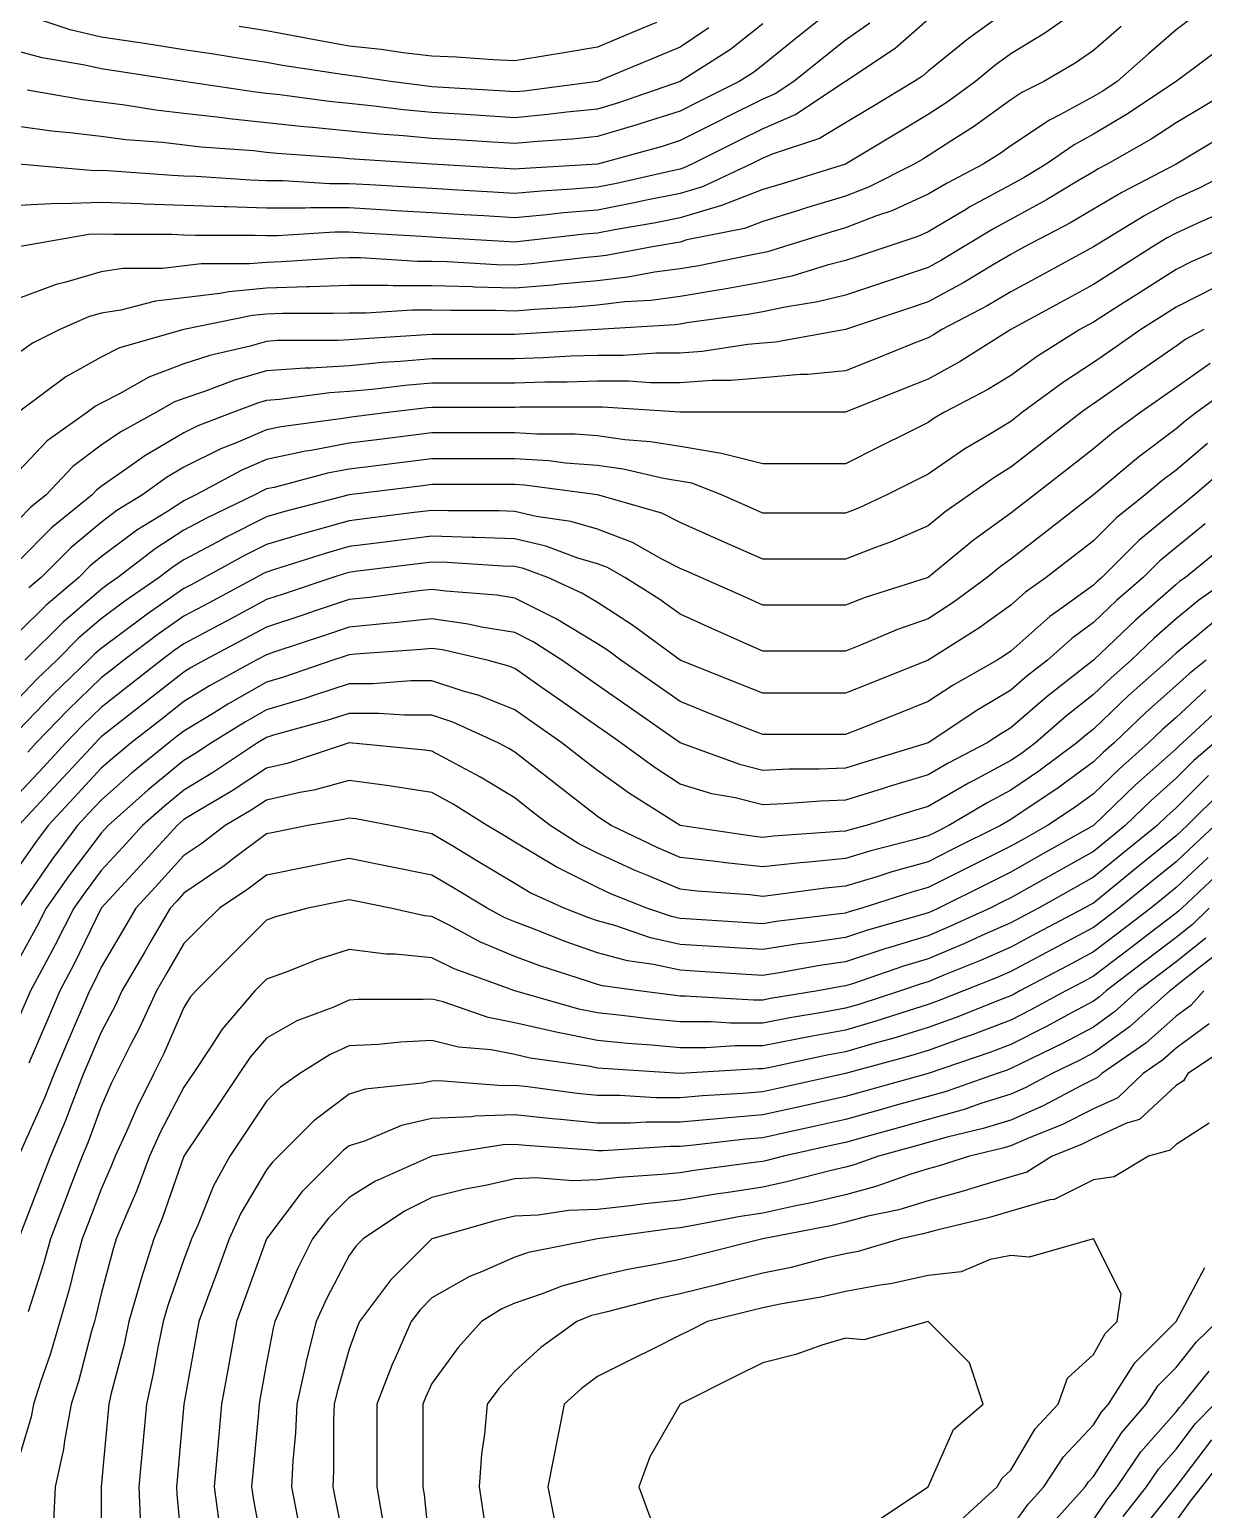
# Model space of a CAD drawing. Header units: inches. Extents: x 794995 to 811195, y 2485918 to 2508058.
# Drawn here: x 798299 to 798725, y 2491010 to 2491547 of the extents above; entities that cross this region are included whole.
import ezdxf

# ---------------------------------------------------------------- set-up
doc = ezdxf.new("R2010")
doc.units = ezdxf.units.IN
doc.header["$MEASUREMENT"] = 0
doc.layers.add('contour', color=7, linetype='Continuous')

msp = doc.modelspace()

# ---------------------------------------------------------------- linework, layer by layer
at = {"layer": 'contour'}
for points in [[(798685.16, 2491558.36), (798667.57, 2491545.95), (798655.16, 2491538.36), (798649.35, 2491534.17), (798642.3, 2491528.36), (798632.43, 2491521.09), (798625.16, 2491516.36), (798613.91, 2491509.61), (798595.16, 2491498.36), (798572.22, 2491491.3), (798565.16, 2491489.13), (798550.16, 2491483.36), (798535.16, 2491478.95), (798526.38, 2491477.14), (798511.37, 2491474.57), (798505.16, 2491473.36), (798500.54, 2491472.98), (798477.09, 2491470.3), (798475.16, 2491470.13), (798473.28, 2491470.24), (798448.49, 2491471.69), (798445.16, 2491471.89), (798441.41, 2491472.11), (798420.16, 2491473.36), (798415.16, 2491473.65), (798409.86, 2491473.65), (798389.16, 2491472.36), (798385.16, 2491472.36), (798381.02, 2491472.5), (798359.3, 2491472.5), (798355.16, 2491472.65), (798350.71, 2491472.81), (798329.6, 2491472.81), (798325.16, 2491472.98), (798320.71, 2491472.81), (798295.16, 2491468.36)], [(798655.16, 2491555.03), (798643.16, 2491546.36), (798639.64, 2491543.88), (798625.16, 2491532.11), (798623.16, 2491530.36), (798620.16, 2491528.36), (798604.53, 2491518.99), (798595.16, 2491513.36), (798585.78, 2491507.74), (798568.91, 2491502.11), (798565.16, 2491500.5), (798560.87, 2491498.36), (798543.34, 2491490.18), (798535.16, 2491487.77), (798521.83, 2491485.03), (798519.11, 2491484.41), (798505.16, 2491481.7), (798492.85, 2491480.67), (798486.77, 2491479.97), (798475.16, 2491478.95), (798463.91, 2491479.61), (798456.83, 2491480.03), (798445.16, 2491480.71), (798432.03, 2491481.49), (798428.49, 2491481.7), (798415.16, 2491482.48), (798401.04, 2491482.48), (798399.16, 2491482.36), (798385.16, 2491482.36), (798370.68, 2491482.84), (798369.64, 2491482.84), (798340.68, 2491483.88), (798339.56, 2491483.96), (798325.16, 2491484.51), (798310.76, 2491483.96), (798309.44, 2491484.08), (798295.16, 2491483.36)], [(798595.16, 2491558.36), (798578.49, 2491545.03), (798565.16, 2491534.36), (798561.83, 2491531.69), (798556.59, 2491528.36), (798542.3, 2491521.22), (798535.16, 2491517.65), (798520.56, 2491512.96), (798519.44, 2491512.65), (798505.16, 2491508.36), (798496.07, 2491507.45), (798483.43, 2491506.64), (798475.16, 2491505.86), (798467.16, 2491506.36), (798453.98, 2491507.19), (798445.16, 2491507.74), (798434.81, 2491508.71), (798426.07, 2491509.27), (798415.16, 2491510.36), (798401.83, 2491511.7), (798398.71, 2491511.91), (798371.61, 2491514.81), (798368.2, 2491515.32), (798355.16, 2491516.82), (798344.81, 2491518.02), (798333.73, 2491519.79), (798318.49, 2491521.69), (798298.32, 2491525.2)], [(798721.59, 2491551.93), (798715.16, 2491547.11), (798705.16, 2491538.36), (798693.73, 2491528.36), (798688.59, 2491524.93), (798685.16, 2491522.91), (798673.16, 2491516.36), (798669.16, 2491514.36), (798655.16, 2491505.03), (798651.29, 2491502.23), (798645.16, 2491498.36), (798632.02, 2491491.5), (798625.16, 2491487.45), (798612.03, 2491481.49), (798606.41, 2491479.61), (798595.16, 2491475.28), (798589.86, 2491473.65), (798572.66, 2491468.36), (798566.92, 2491466.6), (798565.16, 2491466.22), (798562.55, 2491465.75), (798542.02, 2491461.5), (798535.16, 2491460.36), (798525.93, 2491459.13), (798516.21, 2491457.31), (798505.16, 2491456.01), (798491.61, 2491454.81), (798489.01, 2491454.51), (798475.16, 2491453.36), (798460.56, 2491453.77), (798459.7, 2491453.82), (798445.16, 2491454.24), (798431.04, 2491454.24), (798429.16, 2491454.36), (798415.16, 2491454.36), (798400.68, 2491453.88), (798399.7, 2491453.82), (798385.16, 2491453.36), (798371.44, 2491452.08), (798368.2, 2491451.4), (798355.16, 2491449.9), (798344.81, 2491448.71), (798332.22, 2491445.42), (798325.16, 2491444.36), (798320.54, 2491442.98), (798310.16, 2491438.36), (798300.16, 2491433.36), (798295.16, 2491429.79)], [(798625.16, 2491550.86), (798613.16, 2491540.36), (798595.16, 2491528.36), (798577.16, 2491516.36), (798565.16, 2491511.22), (798556.59, 2491506.93), (798539.44, 2491498.36), (798536.52, 2491497), (798535.16, 2491496.6), (798532.94, 2491496.14), (798512.14, 2491491.38), (798505.16, 2491490.03), (798496.07, 2491489.27), (798484.89, 2491488.63), (798475.16, 2491487.77), (798465.16, 2491488.36), (798454.53, 2491488.99), (798445.16, 2491489.54), (798436.83, 2491490.03), (798422.66, 2491490.86), (798415.16, 2491491.3), (798408.1, 2491491.3), (798391.16, 2491492.36), (798385.16, 2491492.36), (798379.35, 2491492.56), (798359.6, 2491493.92), (798355.16, 2491494.07), (798351.02, 2491494.22), (798327.56, 2491495.96), (798325.16, 2491496.05), (798322.76, 2491495.96), (798295.16, 2491498.36)], [(798603.98, 2491549.54), (798595.16, 2491543.36), (798586.83, 2491536.69), (798576.41, 2491528.36), (798569.66, 2491523.86), (798565.16, 2491521.93), (798552.3, 2491515.5), (798549.44, 2491514.08), (798535.16, 2491506.93), (798528.67, 2491504.85), (798505.16, 2491498.36), (798476.78, 2491496.74), (798475.16, 2491496.6), (798473.49, 2491496.7), (798445.16, 2491498.36), (798416.98, 2491500.18), (798415.16, 2491500.36), (798412.94, 2491500.58), (798389.03, 2491502.23), (798385.16, 2491502.65), (798380.36, 2491503.16), (798361.37, 2491504.57), (798347.33, 2491506.19), (798334.05, 2491507.25), (798325.16, 2491508.36), (798313.73, 2491509.79), (798307.16, 2491510.36), (798295.16, 2491512)], [(798545.66, 2491547.86), (798535.16, 2491540.86), (798505.16, 2491528.36), (798478.59, 2491524.93), (798475.16, 2491524.61), (798471.63, 2491524.83), (798447.16, 2491526.36), (798445.16, 2491526.49), (798443.45, 2491526.65), (798430.16, 2491528.36), (798417.09, 2491530.3), (798415.16, 2491530.5), (798412.55, 2491530.97), (798390.97, 2491534.17), (798385.16, 2491535.28), (798376.98, 2491536.54), (798365.16, 2491538.36), (798355.16, 2491539.9), (798341.52, 2491542), (798339.16, 2491542.36), (798325.16, 2491544.51), (798313.91, 2491547.11), (798302.66, 2491550.86)], [(798526.59, 2491549.79), (798517.51, 2491546.01), (798505.16, 2491540.86), (798494.44, 2491539.07), (798484.16, 2491537.36), (798475.16, 2491535.86), (798467.33, 2491536.19), (798454.05, 2491537.25), (798445.16, 2491537.59), (798434.72, 2491538.8), (798426.77, 2491539.97), (798415.16, 2491541.22), (798400.61, 2491543.82), (798399.44, 2491544.08), (798385.16, 2491546.82), (798375.16, 2491548.36)], [(798565.16, 2491549.36), (798553.49, 2491540.03), (798535.16, 2491528.36), (798512.85, 2491520.67), (798505.16, 2491518.36), (798494.05, 2491517.25), (798487.16, 2491516.36), (798475.16, 2491515.24), (798462.81, 2491516.01), (798457.16, 2491516.36), (798445.16, 2491517.11), (798434.87, 2491518.08), (798424.05, 2491519.47), (798415.16, 2491520.36), (798407.89, 2491521.09), (798389.96, 2491523.56), (798385.16, 2491524.07), (798381.29, 2491524.49), (798355.16, 2491528.36), (798329.16, 2491532.36), (798325.16, 2491532.98), (798319.16, 2491534.36), (798303.73, 2491536.93), (798295.16, 2491539.27)], [(798695.16, 2491548.36), (798685.16, 2491539.61), (798678.49, 2491535.03), (798667.16, 2491528.36), (798659.16, 2491524.36), (798655.16, 2491521.69), (798641.61, 2491511.91), (798633.73, 2491506.93), (798625.16, 2491501.36), (798623.28, 2491500.24), (798620.16, 2491498.36), (798603.49, 2491490.03), (798595.16, 2491486.82), (798581.04, 2491482.48), (798578.49, 2491481.7), (798565.16, 2491477.59), (798558.49, 2491475.03), (798537.66, 2491470.86), (798535.16, 2491470.13), (798533.7, 2491469.82), (798525.16, 2491468.36), (798508.32, 2491465.2), (798505.16, 2491464.83), (798501.29, 2491464.49), (798481.31, 2491462.21), (798475.16, 2491461.69), (798468.67, 2491461.88), (798450.61, 2491462.91), (798445.16, 2491463.07), (798439.86, 2491463.07), (798419.16, 2491464.36), (798415.16, 2491464.36), (798411.02, 2491464.22), (798390.61, 2491462.91), (798385.16, 2491462.74), (798378.95, 2491462.15), (798361.37, 2491462.15), (798347.33, 2491460.54), (798332.98, 2491460.54), (798325.16, 2491459.36), (798312.3, 2491455.5), (798308.8, 2491454.73), (798295.16, 2491449.61)], [(798732.3, 2491541.22), (798715.16, 2491528.36), (798697.16, 2491516.36), (798685.16, 2491509.27), (798678.1, 2491505.42), (798668.02, 2491498.36), (798660.02, 2491493.5), (798655.16, 2491490.86), (798640.56, 2491482.96), (798638.49, 2491481.7), (798625.16, 2491473.82), (798621.41, 2491472.11), (798610.16, 2491468.36), (798598.91, 2491464.61), (798595.16, 2491463.36), (798588.49, 2491461.69), (798575.75, 2491457.77), (798565.16, 2491455.5), (798550.61, 2491452.91), (798549.56, 2491452.76), (798535.16, 2491450.36), (798524.57, 2491448.95), (798515.16, 2491448.36), (798505.16, 2491447.19), (798497.05, 2491446.47), (798482.43, 2491445.63), (798475.16, 2491445.03), (798468.3, 2491445.22), (798452.02, 2491445.22), (798445.16, 2491445.42), (798438.1, 2491445.42), (798421.16, 2491444.36), (798415.16, 2491444.36), (798409.35, 2491444.17), (798390.97, 2491444.17), (798385.16, 2491443.99), (798380.02, 2491443.5), (798355.16, 2491438.36), (798331.83, 2491431.69), (798325.16, 2491428.36), (798312.3, 2491421.22), (798295.16, 2491408.36)], [(798740.16, 2491528.36), (798724.53, 2491518.99), (798715.16, 2491513.36), (798706.07, 2491507.45), (798690.16, 2491498.36), (798686.87, 2491496.65), (798685.16, 2491495.63), (798678.49, 2491491.69), (798668.13, 2491485.39), (798648.67, 2491474.85), (798638.02, 2491468.36), (798630.02, 2491463.5), (798625.16, 2491460.86), (798608.28, 2491455.24), (798595.16, 2491450.86), (798585.16, 2491448.36), (798573.34, 2491446.54), (798565.16, 2491444.79), (798559.7, 2491443.82), (798537.56, 2491440.76), (798535.16, 2491440.36), (798533.39, 2491440.13), (798505.16, 2491438.36), (798476.87, 2491436.65), (798475.16, 2491436.6), (798445.16, 2491436.6), (798443.22, 2491436.43), (798418.59, 2491434.93), (798415.16, 2491434.61), (798411.16, 2491434.36), (798389.16, 2491434.36), (798385.16, 2491434.07), (798379.16, 2491432.36), (798364.53, 2491428.99), (798355.16, 2491425.86), (798342.43, 2491421.09), (798331.83, 2491415.03), (798325.16, 2491411.69), (798323.02, 2491410.5), (798320.16, 2491408.36), (798305.5, 2491398.02), (798295.16, 2491386.93)], [(798733.91, 2491509.61), (798715.16, 2491498.36), (798695.44, 2491488.08), (798685.16, 2491482), (798676.59, 2491476.93), (798660.16, 2491468.36), (798656.92, 2491466.6), (798655.16, 2491465.63), (798648.49, 2491461.69), (798638.13, 2491455.39), (798625.16, 2491448.36), (798617.66, 2491445.86), (798595.16, 2491438.36), (798569.77, 2491433.75), (798565.16, 2491433.36), (798559.7, 2491432.91), (798543.16, 2491430.36), (798535.16, 2491429.79), (798526.59, 2491429.79), (798514.53, 2491428.99), (798505.16, 2491428.99), (798495.48, 2491428.68), (798485.44, 2491428.08), (798475.16, 2491427.77), (798445.16, 2491427.77), (798433.55, 2491426.75), (798427.16, 2491426.36), (798415.16, 2491425.24), (798401.16, 2491424.36), (798399.16, 2491424.36), (798385.16, 2491423.36), (798373.49, 2491420.03), (798362.66, 2491415.86), (798355.16, 2491413.36), (798351.52, 2491412), (798345.16, 2491408.36), (798332.22, 2491401.3), (798325.16, 2491396.36), (798314.87, 2491388.65), (798305.16, 2491378.36), (798299.66, 2491373.86), (798295.16, 2491369.36)], [(798740.16, 2491498.36), (798723.73, 2491489.79), (798715.16, 2491485.86), (798703.81, 2491479.71), (798685.16, 2491468.36), (798665.75, 2491457.77), (798655.16, 2491452), (798646.59, 2491446.93), (798630.16, 2491438.36), (798627.09, 2491436.43), (798625.16, 2491435.36), (798620.16, 2491433.36), (798605.87, 2491427.65), (798595.16, 2491423.36), (798581.52, 2491422), (798578.8, 2491422), (798565.16, 2491420.86), (798553.62, 2491419.9), (798546.7, 2491419.9), (798535.16, 2491419.07), (798524.44, 2491419.07), (798516.41, 2491419.61), (798505.16, 2491419.61), (798494.25, 2491419.27), (798486.07, 2491419.27), (798475.16, 2491418.95), (798445.16, 2491418.95), (798435.43, 2491418.09), (798423.43, 2491416.64), (798415.16, 2491415.86), (798408.1, 2491415.42), (798389.77, 2491412.98), (798385.16, 2491412.65), (798381.83, 2491411.69), (798373.16, 2491408.36), (798360.16, 2491403.36), (798355.16, 2491400.86), (798340.95, 2491392.57), (798335.16, 2491388.36), (798325.16, 2491381.36), (798323.45, 2491380.08), (798321.83, 2491378.36), (798307.16, 2491366.36), (798295.16, 2491354.36)], [(798732.43, 2491481.09), (798724.39, 2491477.59), (798715.16, 2491473.36), (798711.92, 2491471.6), (798706.59, 2491468.36), (798693.49, 2491460.03), (798685.16, 2491454.73), (798674.57, 2491448.95), (798655.16, 2491438.36), (798636.77, 2491426.75), (798625.16, 2491420.36), (798616.59, 2491416.93), (798595.16, 2491408.36), (798535.16, 2491408.36), (798507.03, 2491410.24), (798505.16, 2491410.24), (798503.34, 2491410.18), (798476.98, 2491410.18), (798475.16, 2491410.13), (798445.16, 2491410.13), (798443.54, 2491409.98), (798430.16, 2491408.36), (798416.83, 2491406.7), (798415.16, 2491406.49), (798412.85, 2491406.05), (798390.45, 2491403.07), (798385.16, 2491401.93), (798373.91, 2491397.11), (798368.49, 2491395.03), (798355.16, 2491388.36), (798348.84, 2491384.68), (798340.16, 2491378.36), (798330.87, 2491372.65), (798325.16, 2491368.36), (798314.25, 2491359.27), (798303.34, 2491348.36), (798298.91, 2491344.61)], [(798733.16, 2491468.36), (798720.61, 2491462.91), (798715.16, 2491460.18), (798701.83, 2491451.7), (798692.66, 2491445.86), (798685.16, 2491441.09), (798683.39, 2491440.13), (798680.16, 2491438.36), (798664.84, 2491428.68), (798655.16, 2491421.7), (798646.88, 2491416.64), (798631.16, 2491408.36), (798627.38, 2491406.14), (798625.16, 2491404.61), (798617.66, 2491400.86), (798607.66, 2491395.86), (798595.16, 2491389.61), (798565.16, 2491389.61), (798550.16, 2491393.36), (798535.16, 2491395.86), (798524.44, 2491397.65), (798515.16, 2491398.36), (798505.16, 2491399.79), (798497.16, 2491400.36), (798483.16, 2491400.36), (798475.16, 2491400.86), (798445.16, 2491400.86), (798425.16, 2491398.36), (798415.16, 2491397.11), (798401.31, 2491394.51), (798399.28, 2491394.24), (798385.16, 2491391.22), (798376.16, 2491387.36), (798359.44, 2491378.36), (798356.55, 2491376.97), (798355.16, 2491376.22), (798349.16, 2491372.36), (798338.02, 2491365.5), (798325.16, 2491355.86), (798321.07, 2491352.45), (798316.98, 2491348.36), (798305.16, 2491338.36), (798295.16, 2491328.36)], [(798729.7, 2491453.82), (798715.16, 2491446.54), (798710.16, 2491443.36), (798702.3, 2491438.36), (798692.22, 2491431.3), (798685.16, 2491426.36), (798674.25, 2491419.27), (798659.44, 2491408.36), (798657.03, 2491406.49), (798655.16, 2491405.03), (798646.59, 2491399.79), (798638.49, 2491395.03), (798625.16, 2491385.86), (798620.16, 2491383.36), (798610.16, 2491378.36), (798599.96, 2491373.56), (798595.16, 2491371.69), (798565.16, 2491371.69), (798560.54, 2491373.75), (798550.16, 2491378.36), (798539.44, 2491382.65), (798529.16, 2491384.36), (798514.53, 2491387.74), (798505.16, 2491389.07), (798493.62, 2491389.9), (798487.51, 2491390.71), (798475.16, 2491391.49), (798445.16, 2491391.49), (798433.49, 2491390.03), (798425.87, 2491389.07), (798415.16, 2491387.74), (798407.26, 2491386.26), (798387.89, 2491381.09), (798385.16, 2491380.5), (798383.66, 2491379.86), (798380.87, 2491378.36), (798363.53, 2491369.99), (798355.16, 2491365.5), (798344.72, 2491358.8), (798331.16, 2491348.36), (798327.61, 2491345.91), (798325.16, 2491344.07), (798311.31, 2491332.21), (798297.47, 2491318.36)], [(798725.16, 2491438.36), (798718.69, 2491434.83), (798715.16, 2491432.36), (798701.04, 2491422.48), (798695.16, 2491418.36), (798685.16, 2491411.36), (798683.34, 2491410.18), (798680.87, 2491408.36), (798666.41, 2491397.11), (798655.16, 2491388.36), (798648.95, 2491384.57), (798640.16, 2491378.36), (798631.37, 2491372.15), (798625.16, 2491367.11), (798612.12, 2491361.4), (798606.07, 2491359.27), (798595.16, 2491355.03), (798565.16, 2491355.03), (798553.16, 2491360.36), (798549.01, 2491362.21), (798535.16, 2491368.36), (798528.49, 2491371.69), (798505.16, 2491378.36), (798478.69, 2491381.89), (798475.16, 2491382.11), (798445.16, 2491382.11), (798441.83, 2491381.69), (798415.16, 2491378.36), (798391.31, 2491372.21), (798385.16, 2491370.36), (798370.49, 2491363.03), (798369.01, 2491362.21), (798355.16, 2491354.79), (798351.25, 2491352.27), (798346.16, 2491348.36), (798333.73, 2491339.79), (798325.16, 2491333.36), (798317.08, 2491326.44), (798309.01, 2491318.36), (798301.95, 2491311.57), (798295.16, 2491304.51)], [(798727.51, 2491426.01), (798715.16, 2491417.36), (798702.3, 2491408.36), (798692.43, 2491401.09), (798685.16, 2491395.03), (798675.78, 2491387.74), (798663.73, 2491378.36), (798655.16, 2491371.69), (798641.61, 2491361.91), (798625.16, 2491348.36), (798602.36, 2491341.16), (798595.16, 2491338.36), (798565.16, 2491338.36), (798558.24, 2491341.44), (798542.66, 2491348.36), (798537.47, 2491350.67), (798535.16, 2491351.69), (798528.49, 2491355.03), (798517.89, 2491361.09), (798505.16, 2491365.86), (798495.48, 2491368.68), (798482.98, 2491370.54), (798475.16, 2491372.36), (798469.35, 2491372.56), (798450.97, 2491372.56), (798445.16, 2491372.74), (798438.73, 2491371.93), (798423.49, 2491370.03), (798415.16, 2491368.99), (798402.12, 2491365.32), (798399.01, 2491364.51), (798385.16, 2491360.36), (798377.16, 2491356.36), (798362.66, 2491348.36), (798357.77, 2491345.75), (798355.16, 2491344.36), (798341.83, 2491335.03), (798339.85, 2491333.67), (798325.16, 2491322.65), (798322.85, 2491320.67), (798320.54, 2491318.36), (798307.61, 2491305.91), (798295.16, 2491292.98)], [(798735.69, 2491417.84), (798722.66, 2491408.36), (798718.4, 2491405.12), (798715.16, 2491402.36), (798701.44, 2491392.08), (798685.16, 2491378.36), (798668.28, 2491365.24), (798655.16, 2491355.03), (798651.29, 2491352.23), (798646.59, 2491348.36), (798634.25, 2491339.27), (798625.16, 2491333.36), (798614.05, 2491329.47), (798600.61, 2491323.82), (798595.16, 2491321.69), (798565.16, 2491321.69), (798559.16, 2491324.36), (798546.7, 2491329.9), (798535.16, 2491335.03), (798527.42, 2491340.62), (798515.16, 2491348.36), (798508.8, 2491352), (798505.16, 2491353.36), (798498.1, 2491355.42), (798486.51, 2491359.71), (798475.16, 2491362.36), (798460.68, 2491362.84), (798459.7, 2491362.91), (798445.16, 2491363.36), (798428.02, 2491361.22), (798415.16, 2491359.61), (798406.38, 2491357.14), (798388.02, 2491351.22), (798385.16, 2491350.36), (798383.83, 2491349.69), (798381.41, 2491348.36), (798364.29, 2491339.23), (798355.16, 2491334.36), (798345.75, 2491327.77), (798333.34, 2491318.36), (798328.76, 2491314.76), (798325.16, 2491311.93), (798313.16, 2491300.36), (798301.59, 2491288.36), (798298.49, 2491285.03)], [(798726.51, 2491397.01), (798715.16, 2491387.36), (798710.02, 2491383.5), (798703.91, 2491378.36), (798693.49, 2491370.03), (798685.16, 2491361.7), (798677.66, 2491355.86), (798668.02, 2491348.36), (798660.45, 2491343.07), (798655.16, 2491338.36), (798643.55, 2491329.97), (798625.16, 2491318.36), (798603.73, 2491309.79), (798595.16, 2491306.36), (798565.16, 2491306.36), (798556.59, 2491309.79), (798535.16, 2491318.36), (798517.89, 2491331.09), (798505.16, 2491339.36), (798499.53, 2491342.74), (798487.16, 2491348.36), (798478.4, 2491351.6), (798475.16, 2491352.36), (798471.02, 2491352.5), (798450.61, 2491353.82), (798445.16, 2491353.99), (798440.16, 2491353.36), (798417.3, 2491350.5), (798415.16, 2491350.24), (798413.7, 2491349.82), (798409.16, 2491348.36), (798391.16, 2491342.36), (798385.16, 2491340.36), (798370.81, 2491332.71), (798368.02, 2491331.22), (798355.16, 2491324.36), (798351.63, 2491321.89), (798346.98, 2491318.36), (798334.76, 2491308.76), (798325.16, 2491301.22), (798318.61, 2491294.91), (798312.3, 2491288.36), (798304.05, 2491279.47), (798295.16, 2491269.9)], [(798734.39, 2491389.13), (798721.83, 2491378.36), (798718.16, 2491375.36), (798715.16, 2491372.91), (798701.66, 2491361.86), (798688.16, 2491348.36), (798686.55, 2491346.97), (798685.16, 2491345.63), (798675.16, 2491338.36), (798669.28, 2491334.24), (798655.16, 2491321.69), (798653.22, 2491320.3), (798650.16, 2491318.36), (798634.25, 2491309.27), (798625.16, 2491303.36), (798614.44, 2491299.07), (798600.16, 2491293.36), (798595.16, 2491291.36), (798565.16, 2491291.36), (798560.16, 2491293.36), (798545.87, 2491299.07), (798535.16, 2491303.36), (798526.34, 2491309.54), (798513.73, 2491318.36), (798508.8, 2491322), (798505.16, 2491324.36), (798490.16, 2491333.36), (798475.16, 2491340.86), (798468.73, 2491341.93), (798450.16, 2491343.36), (798445.16, 2491344.07), (798440.36, 2491343.56), (798422.43, 2491341.09), (798415.16, 2491340.36), (798403.16, 2491336.36), (798398.66, 2491334.86), (798385.16, 2491330.36), (798377.33, 2491326.19), (798362.66, 2491318.36), (798357.83, 2491315.7), (798355.16, 2491314.07), (798340.76, 2491302.76), (798335.16, 2491298.36), (798325.16, 2491290.5), (798324.07, 2491289.45), (798323.02, 2491288.36), (798309.6, 2491273.92), (798295.16, 2491258.36)], [(798725.66, 2491367.86), (798715.16, 2491359.27), (798709.16, 2491354.36), (798703.16, 2491348.36), (798693.53, 2491339.99), (798685.16, 2491332), (798677.26, 2491326.26), (798668.49, 2491318.36), (798661.01, 2491312.51), (798655.16, 2491307.45), (798643.16, 2491300.36), (798625.16, 2491288.36), (798602.22, 2491281.3), (798595.16, 2491279.13), (798585.56, 2491278.76), (798574.76, 2491278.76), (798565.16, 2491278.36), (798557.16, 2491280.36), (798535.16, 2491288.36), (798517.51, 2491300.71), (798505.16, 2491309.36), (798492.3, 2491318.36), (798481.83, 2491325.03), (798475.16, 2491328.36), (798463.16, 2491330.36), (798458.28, 2491331.49), (798445.16, 2491333.36), (798431.61, 2491331.91), (798428.49, 2491331.7), (798415.16, 2491330.36), (798406.16, 2491327.36), (798388.16, 2491321.36), (798385.16, 2491320.36), (798381.41, 2491318.36), (798364.49, 2491309.03), (798355.16, 2491303.36), (798346.76, 2491296.76), (798336.07, 2491288.36), (798330.06, 2491283.46), (798325.16, 2491279.13), (798315.16, 2491268.36), (798305.87, 2491258.36), (798301.28, 2491252.24), (798295.16, 2491243.36)], [(798733.16, 2491360.36), (798718.49, 2491348.36), (798716.52, 2491347), (798715.16, 2491345.86), (798700.49, 2491333.03), (798685.16, 2491318.36), (798668.33, 2491305.19), (798655.16, 2491293.82), (798651.73, 2491291.79), (798646.59, 2491288.36), (798632.48, 2491281.04), (798625.16, 2491276.82), (798611.04, 2491272.48), (798608.49, 2491271.7), (798595.16, 2491267.59), (798586.27, 2491267.25), (798572.98, 2491266.19), (798565.16, 2491265.86), (798555.16, 2491268.36), (798546.7, 2491269.9), (798535.16, 2491273.36), (798526.07, 2491279.27), (798513.73, 2491288.36), (798508.69, 2491291.89), (798505.16, 2491294.36), (798491.04, 2491304.24), (798485.16, 2491308.36), (798475.16, 2491315.36), (798473.02, 2491316.22), (798465.16, 2491318.36), (798448.91, 2491322.11), (798445.16, 2491322.65), (798441.29, 2491322.23), (798417.38, 2491320.58), (798415.16, 2491320.36), (798413.66, 2491319.86), (798409.16, 2491318.36), (798391.31, 2491312.21), (798385.16, 2491310.36), (798371.12, 2491302.4), (798366.07, 2491299.27), (798355.16, 2491292.65), (798352.76, 2491290.76), (798349.7, 2491288.36), (798336.18, 2491277.34), (798325.16, 2491267.59), (798320.71, 2491262.81), (798316.59, 2491258.36), (798307.4, 2491246.12), (798295.16, 2491228.36)], [(798735.16, 2491348.36), (798723.34, 2491340.18), (798715.16, 2491333.36), (798707.16, 2491326.36), (798698.8, 2491318.36), (798691.54, 2491311.98), (798685.16, 2491305.86), (798675.39, 2491298.13), (798664.16, 2491288.36), (798658.99, 2491284.53), (798655.16, 2491281.93), (798641.31, 2491274.51), (798639.79, 2491273.73), (798625.16, 2491265.28), (798619.86, 2491263.65), (798602.66, 2491258.36), (798596.7, 2491256.82), (798595.16, 2491256.36), (798592.94, 2491256.14), (798569.03, 2491254.49), (798565.16, 2491254.07), (798561.29, 2491254.49), (798535.16, 2491258.36), (798516.77, 2491269.97), (798505.16, 2491278.36), (798499.53, 2491282.74), (798492.3, 2491288.36), (798482.22, 2491295.42), (798475.16, 2491300.36), (798462.3, 2491305.5), (798456.41, 2491307.11), (798445.16, 2491310.86), (798437.66, 2491310.86), (798423.73, 2491309.79), (798415.16, 2491309.79), (798402.53, 2491305.73), (798399.01, 2491304.51), (798385.16, 2491300.36), (798377.5, 2491296.02), (798365.16, 2491288.36), (798359.16, 2491284.36), (798355.16, 2491281.93), (798342.22, 2491271.3), (798327.66, 2491258.36), (798325.16, 2491255.63), (798313.39, 2491240.13), (798305.16, 2491228.36), (798301.83, 2491221.69), (798295.16, 2491209.61)], [(798730.16, 2491333.36), (798715.16, 2491320.86), (798713.83, 2491319.69), (798712.43, 2491318.36), (798697.92, 2491305.6), (798685.16, 2491293.36), (798682.37, 2491291.15), (798679.16, 2491288.36), (798665.37, 2491278.15), (798655.16, 2491271.22), (798646.79, 2491266.73), (798632.66, 2491258.36), (798627.66, 2491255.86), (798625.16, 2491254.61), (798619.94, 2491253.14), (798604.39, 2491249.13), (798595.16, 2491246.36), (798581.83, 2491245.03), (798578.71, 2491244.81), (798565.16, 2491243.36), (798551.61, 2491244.81), (798548.2, 2491245.32), (798535.16, 2491246.82), (798527.05, 2491250.25), (798510.16, 2491258.36), (798507.09, 2491260.3), (798505.16, 2491261.69), (798475.16, 2491285.03), (798473.09, 2491286.29), (798469.16, 2491288.36), (798452.66, 2491295.86), (798445.16, 2491298.36), (798435.16, 2491298.36), (798425.87, 2491299.07), (798415.16, 2491299.07), (798407.05, 2491296.47), (798388.02, 2491291.22), (798385.16, 2491290.36), (798383.88, 2491289.64), (798381.83, 2491288.36), (798365.83, 2491277.7), (798355.16, 2491271.22), (798348.1, 2491265.42), (798340.16, 2491258.36), (798332.98, 2491250.54), (798325.16, 2491242), (798319.28, 2491234.24), (798315.16, 2491228.36), (798308.49, 2491215.03), (798304.39, 2491207.59), (798299.44, 2491198.36), (798295.16, 2491188.36)], [(798726.07, 2491318.36), (798719.96, 2491313.56), (798715.16, 2491309.13), (798704.14, 2491299.38), (798692.66, 2491288.36), (798688.69, 2491284.83), (798685.16, 2491281.44), (798671.83, 2491271.7), (798661.83, 2491265.03), (798655.16, 2491260.5), (798653.76, 2491259.76), (798651.41, 2491258.36), (798633.91, 2491249.61), (798625.16, 2491245.24), (798611.99, 2491241.53), (798606.59, 2491239.79), (798595.16, 2491236.36), (798587.89, 2491235.63), (798569.96, 2491233.16), (798565.16, 2491232.65), (798560.36, 2491233.16), (798541.37, 2491234.57), (798535.16, 2491235.28), (798523.16, 2491240.36), (798518.87, 2491242.08), (798505.16, 2491248.36), (798498.49, 2491251.69), (798488.02, 2491258.36), (798480.78, 2491263.99), (798475.16, 2491268.36), (798462.75, 2491275.95), (798451.83, 2491281.69), (798445.16, 2491285.36), (798442.55, 2491285.75), (798415.16, 2491288.36), (798392.66, 2491280.86), (798385.16, 2491279.13), (798372.6, 2491270.92), (798360.61, 2491263.82), (798355.16, 2491260.5), (798353.98, 2491259.54), (798352.66, 2491258.36), (798339.51, 2491244.01), (798325.16, 2491228.36), (798315.39, 2491208.13), (798310.16, 2491198.36), (798305.66, 2491187.86), (798298.91, 2491172.11)], [(798725.96, 2491307.56), (798715.16, 2491297.59), (798710.26, 2491293.26), (798705.16, 2491288.36), (798694.57, 2491278.95), (798685.16, 2491269.9), (798678.49, 2491265.03), (798668.49, 2491258.36), (798659.96, 2491253.56), (798655.16, 2491250.86), (798625.16, 2491235.86), (798619.31, 2491234.22), (798601.16, 2491228.36), (798596.49, 2491227.03), (798595.16, 2491226.6), (798593.09, 2491226.29), (798570.02, 2491223.5), (798565.16, 2491222.74), (798559.86, 2491223.07), (798539.16, 2491224.36), (798535.16, 2491224.61), (798532.08, 2491225.29), (798523.16, 2491228.36), (798510.3, 2491233.5), (798505.16, 2491235.86), (798490.16, 2491243.36), (798475.16, 2491252.36), (798471.41, 2491254.61), (798465.16, 2491258.36), (798452.9, 2491266.1), (798445.16, 2491270.36), (798431.04, 2491272.48), (798429.56, 2491272.76), (798415.16, 2491274.73), (798402.3, 2491271.22), (798397.16, 2491270.36), (798385.16, 2491267.59), (798379.58, 2491263.94), (798370.16, 2491258.36), (798361.65, 2491251.88), (798355.16, 2491247.45), (798346.03, 2491237.49), (798337.66, 2491228.36), (798333.05, 2491220.47), (798325.16, 2491206.93), (798322.37, 2491201.15), (798320.87, 2491198.36), (798313.16, 2491180.36), (798308.02, 2491168.36), (798304.39, 2491159.13), (798295.16, 2491138.36)], [(798731.83, 2491301.7), (798717.47, 2491288.36), (798716.23, 2491287.29), (798715.16, 2491286.22), (798700.44, 2491273.08), (798685.16, 2491258.36), (798665.96, 2491247.56), (798655.16, 2491241.49), (798646.41, 2491237.11), (798628.91, 2491228.36), (798626.34, 2491227.18), (798625.16, 2491226.7), (798622.76, 2491225.96), (798603.16, 2491220.36), (798595.16, 2491217.77), (798582.75, 2491215.95), (798578.13, 2491215.39), (798565.16, 2491213.36), (798551.04, 2491214.24), (798549.16, 2491214.36), (798535.16, 2491215.24), (798524.39, 2491217.59), (798511.48, 2491222.05), (798505.16, 2491223.75), (798501.73, 2491224.93), (798493.16, 2491228.36), (798480.78, 2491233.99), (798475.16, 2491237.36), (798462.03, 2491245.24), (798452.66, 2491250.86), (798445.16, 2491255.36), (798442.66, 2491255.86), (798430.16, 2491258.36), (798417.56, 2491260.76), (798415.16, 2491261.09), (798413.02, 2491260.5), (798400.16, 2491258.36), (798387.66, 2491255.86), (798385.16, 2491255.36), (798373.16, 2491246.36), (798369.75, 2491243.77), (798355.16, 2491233.82), (798352.55, 2491230.97), (798350.16, 2491228.36), (798343.16, 2491216.36), (798340.95, 2491212.57), (798332.66, 2491198.36), (798330.3, 2491193.22), (798325.16, 2491183.36), (798318.73, 2491168.36), (798314.57, 2491157.77), (798312.19, 2491151.33), (798306.7, 2491138.36), (798303.49, 2491130.03), (798295.16, 2491108.36)], [(798729.01, 2491288.36), (798721.59, 2491281.93), (798715.16, 2491275.5), (798706.1, 2491267.42), (798696.7, 2491258.36), (798690.33, 2491253.19), (798685.16, 2491248.99), (798671.96, 2491241.56), (798663.73, 2491236.93), (798655.16, 2491232.11), (798652.66, 2491230.86), (798647.66, 2491228.36), (798632.22, 2491221.3), (798625.16, 2491218.36), (798610.76, 2491213.96), (798609.83, 2491213.69), (798595.16, 2491208.95), (798585.93, 2491207.59), (798571.83, 2491205.03), (798565.16, 2491203.99), (798559.16, 2491204.36), (798542.22, 2491205.42), (798535.16, 2491205.86), (798525.56, 2491207.96), (798516.07, 2491209.27), (798505.16, 2491212.21), (798493.16, 2491216.36), (798483.16, 2491220.36), (798475.16, 2491223.36), (798471.63, 2491224.83), (798465.16, 2491228.36), (798452.66, 2491235.86), (798445.16, 2491240.36), (798415.16, 2491246.36), (798385.16, 2491240.36), (798378.3, 2491235.22), (798368.02, 2491228.36), (798361.59, 2491221.93), (798355.16, 2491215.5), (798348.84, 2491204.68), (798345.16, 2491198.36), (798338.87, 2491184.65), (798336.07, 2491179.27), (798328.8, 2491164.72), (798325.16, 2491156.36), (798320.29, 2491143.23), (798318.24, 2491138.36), (798313.91, 2491127.11), (798311.83, 2491121.7), (798306.7, 2491108.36), (798304.25, 2491099.27), (798298.69, 2491081.89)], [(798726.94, 2491276.57), (798715.16, 2491264.79), (798711.76, 2491261.76), (798708.24, 2491258.36), (798695.5, 2491248.02), (798685.16, 2491239.61), (798677.96, 2491235.56), (798665.16, 2491228.36), (798658.62, 2491224.9), (798655.16, 2491223.07), (798645.69, 2491218.89), (798638.1, 2491215.42), (798625.16, 2491210.03), (798616.22, 2491207.3), (798597.77, 2491200.97), (798595.16, 2491200.13), (798593.62, 2491199.9), (798585.16, 2491198.36), (798567.95, 2491195.57), (798565.16, 2491195.03), (798561.83, 2491195.03), (798537.03, 2491196.49), (798535.16, 2491196.49), (798533.45, 2491196.65), (798520.16, 2491198.36), (798506.98, 2491200.18), (798505.16, 2491200.67), (798501.63, 2491201.89), (798484.25, 2491207.45), (798475.16, 2491210.86), (798462.81, 2491216.01), (798451.16, 2491222.36), (798445.16, 2491225.36), (798442.43, 2491225.63), (798430.16, 2491228.36), (798417.66, 2491230.86), (798415.16, 2491231.36), (798412.66, 2491230.86), (798400.16, 2491228.36), (798388.32, 2491225.2), (798385.16, 2491224.07), (798372.3, 2491211.22), (798359.44, 2491198.36), (798357.47, 2491196.05), (798355.16, 2491192.36), (798347.89, 2491175.63), (798344.25, 2491168.36), (798337.89, 2491155.63), (798334.39, 2491147.59), (798330.16, 2491138.36), (798328.8, 2491134.72), (798325.16, 2491126.36), (798320.16, 2491113.36), (798318.24, 2491108.36), (798315.69, 2491098.89), (798313.55, 2491089.97), (798306.77, 2491066.75), (798303.16, 2491056.36), (798300.61, 2491048.36), (798299.77, 2491043.75), (798295.16, 2491028.36)], [(798732.16, 2491271.36), (798719.16, 2491258.36), (798715.16, 2491254.61), (798700.68, 2491242.84), (798695.16, 2491238.36), (798685.16, 2491230.24), (798683.96, 2491229.56), (798681.83, 2491228.36), (798664.39, 2491219.13), (798655.16, 2491214.24), (798644.14, 2491209.38), (798630.87, 2491204.08), (798625.16, 2491201.69), (798622.61, 2491200.91), (798615.16, 2491198.36), (798600.06, 2491193.46), (798595.16, 2491192.05), (798587.42, 2491190.62), (798574.93, 2491188.59), (798565.16, 2491186.69), (798553.49, 2491186.69), (798546.41, 2491187.11), (798535.16, 2491187.11), (798524.87, 2491188.08), (798514.05, 2491189.47), (798505.16, 2491190.36), (798498.49, 2491191.69), (798475.16, 2491198.36), (798453.16, 2491206.36), (798445.16, 2491210.36), (798431.83, 2491211.7), (798428.49, 2491211.7), (798415.16, 2491213.36), (798403.73, 2491209.79), (798391.83, 2491205.03), (798385.16, 2491202.65), (798383.02, 2491200.5), (798380.87, 2491198.36), (798369.01, 2491184.51), (798365.16, 2491178.36), (798358.49, 2491168.36), (798355.16, 2491163.36), (798346.59, 2491146.93), (798342.66, 2491138.36), (798337.89, 2491125.63), (798334.39, 2491117.59), (798330.61, 2491108.36), (798329.3, 2491104.22), (798325.16, 2491088.36), (798323.22, 2491080.3), (798322.66, 2491078.36), (798321.63, 2491074.83), (798316.88, 2491056.64), (798314.25, 2491048.36), (798311.83, 2491035.03), (798311.52, 2491032), (798308.49, 2491018.36), (798307.79, 2491005.73)], [(798729.16, 2491258.36), (798721.93, 2491251.59), (798715.16, 2491245.24), (798705.85, 2491237.67), (798694.39, 2491228.36), (798689.16, 2491224.36), (798685.16, 2491221.3), (798655.16, 2491205.42), (798650.26, 2491203.26), (798638.02, 2491198.36), (798628.83, 2491194.69), (798625.16, 2491193.36), (798617.96, 2491191.16), (798606.18, 2491187.34), (798595.16, 2491184.15), (798581.83, 2491181.7), (798577.57, 2491180.78), (798565.16, 2491178.36), (798555.16, 2491178.36), (798544.53, 2491177.74), (798535.16, 2491177.74), (798524.81, 2491178.71), (798516.07, 2491179.27), (798505.16, 2491180.36), (798490.16, 2491183.36), (798475.16, 2491186.82), (798465.48, 2491188.68), (798449.16, 2491194.36), (798445.16, 2491195.36), (798442, 2491195.2), (798418.32, 2491195.2), (798415.16, 2491195.03), (798409.16, 2491192.36), (798396.07, 2491187.45), (798385.16, 2491181.22), (798379.16, 2491174.36), (798375.16, 2491168.36), (798367.16, 2491156.36), (798355.16, 2491138.36), (798347.42, 2491116.1), (798344.25, 2491108.36), (798339.64, 2491093.88), (798339.28, 2491092.48), (798335.16, 2491078.36), (798333.43, 2491070.08), (798328.69, 2491051.89), (798327.89, 2491048.36), (798327.66, 2491045.86), (798325.16, 2491018.36), (798325.16, 2490958.36)], [(798726.77, 2491246.75), (798715.16, 2491235.86), (798711.02, 2491232.5), (798705.93, 2491228.36), (798694.16, 2491219.36), (798685.16, 2491212.48), (798675.93, 2491207.59), (798658.49, 2491198.36), (798656.34, 2491197.18), (798655.16, 2491196.6), (798652.3, 2491195.5), (798634.96, 2491188.57), (798625.16, 2491185.03), (798612.39, 2491181.13), (798606.27, 2491179.47), (798595.16, 2491176.26), (798588.49, 2491175.03), (798567.23, 2491170.43), (798565.16, 2491170.03), (798563.49, 2491170.03), (798535.16, 2491168.36), (798506.98, 2491170.18), (798505.16, 2491170.36), (798502.66, 2491170.86), (798480.78, 2491173.99), (798475.16, 2491175.28), (798466.59, 2491176.93), (798454.76, 2491177.96), (798445.16, 2491180.36), (798433.73, 2491179.79), (798425.75, 2491178.95), (798415.16, 2491178.36), (798408.24, 2491175.28), (798397.16, 2491168.36), (798390.16, 2491163.36), (798385.16, 2491158.36), (798377.16, 2491146.36), (798371.83, 2491138.36), (798365.87, 2491127.65), (798360.16, 2491113.36), (798357.89, 2491108.36), (798357.16, 2491106.36), (798355.16, 2491100.86), (798349.35, 2491084.17), (798347.66, 2491078.36), (798345.69, 2491068.89), (798344.05, 2491059.47), (798341.52, 2491048.36), (798338.8, 2491018.36), (798339.44, 2491004.08)], [(798731.61, 2491241.91), (798717.16, 2491228.36), (798716.14, 2491227.38), (798715.16, 2491226.6), (798707.66, 2491220.86), (798699.16, 2491214.36), (798685.16, 2491203.65), (798681.7, 2491201.82), (798675.16, 2491198.36), (798662.22, 2491191.3), (798655.16, 2491187.77), (798641.12, 2491182.4), (798638.2, 2491181.4), (798625.16, 2491176.69), (798618.78, 2491174.74), (798595.16, 2491168.36), (798570.61, 2491162.91), (798565.16, 2491161.69), (798557.89, 2491161.09), (798543.27, 2491160.25), (798535.16, 2491159.54), (798526.34, 2491159.54), (798513.16, 2491160.36), (798505.16, 2491160.36), (798497.89, 2491161.09), (798479.96, 2491163.56), (798475.16, 2491164.07), (798470.71, 2491163.92), (798447.77, 2491165.75), (798445.16, 2491165.63), (798441.63, 2491164.83), (798420.87, 2491162.65), (798415.16, 2491160.86), (798402.3, 2491151.22), (798389.44, 2491138.36), (798387.3, 2491136.22), (798385.16, 2491133.36), (798375.78, 2491117.74), (798371.52, 2491108.36), (798367.16, 2491096.36), (798363.73, 2491086.93), (798360.61, 2491078.36), (798359.77, 2491073.75), (798355.16, 2491048.36), (798352.66, 2491020.86), (798352.43, 2491018.36), (798352.55, 2491015.75), (798355.16, 2490988.36)], [(798727.16, 2491228.36), (798721.06, 2491222.46), (798715.16, 2491217.77), (798704.16, 2491209.36), (798689.77, 2491198.36), (798687.34, 2491196.18), (798685.16, 2491194.61), (798677.16, 2491190.36), (798668.1, 2491185.42), (798655.16, 2491178.95), (798647.5, 2491176.02), (798625.16, 2491168.36), (798601.68, 2491161.84), (798595.16, 2491160.03), (798584.44, 2491157.65), (798577.43, 2491156.09), (798565.16, 2491153.36), (798551.31, 2491152.21), (798548.71, 2491151.91), (798535.16, 2491150.71), (798522.81, 2491150.71), (798517.16, 2491150.36), (798505.16, 2491150.36), (798491.83, 2491151.7), (798488.71, 2491151.91), (798475.16, 2491153.36), (798460.68, 2491152.84), (798459.44, 2491152.65), (798445.16, 2491152), (798434.05, 2491149.47), (798420.61, 2491143.82), (798415.16, 2491142.11), (798413.02, 2491140.5), (798410.87, 2491138.36), (798398.02, 2491125.5), (798385.16, 2491108.36), (798377.16, 2491086.36), (798374.25, 2491078.36), (798371.31, 2491062.21), (798368.8, 2491048.36), (798367.66, 2491035.86), (798367.16, 2491030.36), (798366.07, 2491018.36), (798367.79, 2491005.73)], [(798725.98, 2491217.54), (798715.16, 2491208.95), (798709.16, 2491204.36), (798701.31, 2491198.36), (798692.8, 2491190.73), (798685.16, 2491185.24), (798674.14, 2491179.38), (798658.69, 2491171.89), (798655.16, 2491170.13), (798653.88, 2491169.64), (798650.16, 2491168.36), (798631.68, 2491161.84), (798625.16, 2491160.03), (798613.62, 2491156.82), (798608.2, 2491155.32), (798595.16, 2491151.7), (798584.25, 2491149.27), (798573.73, 2491146.93), (798565.16, 2491145.03), (798559, 2491144.52), (798539.03, 2491142.23), (798535.16, 2491141.89), (798531.63, 2491141.89), (798507.16, 2491140.36), (798505.16, 2491140.36), (798502.94, 2491140.58), (798479.03, 2491142.23), (798475.16, 2491142.65), (798471.02, 2491142.5), (798445.16, 2491138.36), (798424.39, 2491129.13), (798415.16, 2491123.36), (798407.66, 2491115.86), (798401.83, 2491108.36), (798396.27, 2491097.25), (798390.61, 2491083.82), (798388.16, 2491078.36), (798387.56, 2491075.96), (798385.16, 2491063.36), (798382.85, 2491050.67), (798382.43, 2491048.36), (798382.16, 2491045.36), (798380.16, 2491023.36), (798379.7, 2491018.36), (798380.36, 2491013.56), (798385.16, 2490988.36)], [(798730.98, 2491212.54), (798723.73, 2491206.93), (798715.16, 2491200.13), (798714.16, 2491199.36), (798712.85, 2491198.36), (798698.25, 2491185.27), (798685.16, 2491175.86), (798680.26, 2491173.26), (798670.16, 2491168.36), (798660.38, 2491163.14), (798655.16, 2491160.86), (798644.25, 2491157.45), (798638.2, 2491155.32), (798625.16, 2491151.7), (798614.72, 2491148.8), (798602.08, 2491145.28), (798595.16, 2491143.36), (798591.07, 2491142.45), (798572.66, 2491138.36), (798566.7, 2491136.82), (798565.16, 2491136.49), (798562.94, 2491136.14), (798540.3, 2491133.22), (798535.16, 2491132.36), (798528.49, 2491131.69), (798512.9, 2491130.62), (798505.16, 2491129.79), (798496.27, 2491129.47), (798482.98, 2491130.54), (798475.16, 2491130.18), (798464.57, 2491127.77), (798457.16, 2491126.36), (798445.16, 2491123.36), (798435.16, 2491118.36), (798420.16, 2491108.36), (798417.66, 2491105.86), (798415.16, 2491102.36), (798406.88, 2491086.64), (798403.16, 2491078.36), (798399.56, 2491063.96), (798399.28, 2491062.48), (798396.07, 2491048.36), (798395.59, 2491037.93), (798394.63, 2491027.84), (798394.16, 2491018.36), (798396.41, 2491007.11)], [(798725.16, 2491198.36), (798720.49, 2491193.03), (798715.16, 2491189.13), (798704.14, 2491179.38), (798688.16, 2491168.36), (798686.62, 2491166.9), (798685.16, 2491166.22), (798680.87, 2491164.07), (798666.9, 2491156.62), (798655.16, 2491151.49), (798645.16, 2491148.36), (798632.08, 2491145.28), (798625.16, 2491143.36), (798621.25, 2491142.27), (798607.16, 2491138.36), (798598.32, 2491135.2), (798595.16, 2491134.36), (798589.94, 2491133.14), (798574.39, 2491129.13), (798565.16, 2491127.11), (798551.83, 2491125.03), (798548.87, 2491124.65), (798535.16, 2491122.36), (798522.43, 2491121.09), (798517.16, 2491120.36), (798505.16, 2491119.07), (798494.81, 2491118.71), (798483.73, 2491116.93), (798475.16, 2491116.54), (798468.49, 2491115.03), (798445.16, 2491108.36), (798430.16, 2491093.36), (798418.91, 2491078.36), (798417.77, 2491075.75), (798415.16, 2491068.36), (798410.71, 2491052.81), (798409.7, 2491048.36), (798409.44, 2491042.65), (798409.44, 2491024.08), (798409.16, 2491018.36), (798410.16, 2491013.36), (798415.16, 2490988.36)], [(798727.16, 2491186.36), (798715.16, 2491177.59), (798710.26, 2491173.26), (798703.16, 2491168.36), (798693.94, 2491159.58), (798685.16, 2491155.5), (798673.73, 2491149.79), (798661.83, 2491145.03), (798655.16, 2491142.11), (798652.3, 2491141.22), (798640.16, 2491138.36), (798628.8, 2491134.72), (798625.16, 2491133.75), (798618.49, 2491131.69), (798606.21, 2491127.31), (798595.16, 2491124.36), (798582.19, 2491121.33), (798577.16, 2491120.36), (798565.16, 2491117.74), (798557.05, 2491116.47), (798539.96, 2491113.16), (798535.16, 2491112.36), (798531.52, 2491112), (798505.16, 2491108.36), (798480.16, 2491103.36), (798475.16, 2491101.69), (798463.16, 2491096.36), (798458.8, 2491094.73), (798445.16, 2491086.93), (798440.87, 2491082.65), (798437.66, 2491078.36), (798431.83, 2491065.03), (798430.76, 2491062.76), (798425.16, 2491048.36), (798425.16, 2491018.36), (798427.16, 2491006.36)], [(798734.87, 2491178.65), (798719.44, 2491168.36), (798717.77, 2491165.75), (798715.16, 2491164.07), (798701.83, 2491151.7), (798697.16, 2491150.36), (798685.16, 2491144.79), (798680.87, 2491142.65), (798670.16, 2491138.36), (798660.97, 2491132.56), (798655.16, 2491130.86), (798644.57, 2491127.77), (798637.89, 2491125.63), (798625.16, 2491122.21), (798614.57, 2491118.95), (798603.34, 2491116.54), (798595.16, 2491114.36), (798590.29, 2491113.23), (798565.16, 2491108.36), (798541.16, 2491102.36), (798535.16, 2491100.86), (798525.69, 2491098.89), (798516.27, 2491097.25), (798505.16, 2491094.73), (798492.3, 2491091.22), (798485.16, 2491088.36), (798475.16, 2491085.03), (798470.54, 2491082.98), (798463.16, 2491078.36), (798454.63, 2491068.89), (798445.16, 2491055.86), (798442.76, 2491050.76), (798441.83, 2491048.36), (798441.83, 2491018.36), (798442.3, 2491015.5), (798445.16, 2490988.36)], [(798727.16, 2491150.36), (798715.16, 2491142.65), (798712.94, 2491140.58), (798705.16, 2491138.36), (798692.66, 2491130.86), (798685.16, 2491129.79), (798670.87, 2491122.65), (798669.28, 2491122.48), (798655.16, 2491118.36), (798647.42, 2491116.1), (798628.32, 2491111.52), (798625.16, 2491110.67), (798623.39, 2491110.13), (798615.16, 2491108.36), (798599.77, 2491103.75), (798595.16, 2491102.91), (798588.1, 2491101.3), (798575.5, 2491098.02), (798565.16, 2491095.86), (798551.16, 2491092.36), (798548.49, 2491091.7), (798535.16, 2491088.36), (798526.88, 2491086.64), (798508.69, 2491081.89), (798505.16, 2491081.09), (798503.02, 2491080.5), (798497.66, 2491078.36), (798484.63, 2491068.89), (798475.16, 2491060.36), (798469.44, 2491054.08), (798465.16, 2491048.36), (798464.25, 2491037.45), (798463.16, 2491030.36), (798462.3, 2491018.36), (798463.91, 2491007.11)], [(798637.16, 2491006.36), (798650.16, 2491018.36), (798652, 2491021.52), (798655.16, 2491024.36), (798664.05, 2491039.47), (798672.3, 2491048.36), (798675.69, 2491057.84), (798685.16, 2491066.36), (798689.44, 2491074.07), (798693.73, 2491078.36), (798695.16, 2491088.36), (798685.16, 2491108.36), (798661.83, 2491101.69), (798655.16, 2491102.36), (798647.66, 2491100.86), (798637.16, 2491096.36), (798625.16, 2491095.03), (798611.52, 2491092), (798608.49, 2491091.7), (798595.16, 2491089.27), (798586.27, 2491087.25), (798571.48, 2491084.68), (798565.16, 2491083.36), (798561.16, 2491082.36), (798545.16, 2491078.36), (798538.49, 2491075.03), (798535.16, 2491073.36), (798525.16, 2491068.36), (798518.49, 2491065.03), (798505.16, 2491058.36), (798499.44, 2491054.08), (798493.16, 2491048.36), (798487.16, 2491018.36), (798493.16, 2490988.36)], [(798655.16, 2491003.36), (798661.48, 2491012.05), (798667.16, 2491018.36), (798674.25, 2491029.27), (798685.16, 2491040.86), (798688.09, 2491045.44), (798690.61, 2491048.36), (798700.16, 2491063.36), (798715.16, 2491078.36), (798725.59, 2491097.93)], [(798669.37, 2491004.15), (798682.16, 2491018.36), (798683.34, 2491020.18), (798685.16, 2491022.11), (798695.4, 2491038.12), (798704.25, 2491048.36), (798708.49, 2491055.03), (798715.16, 2491061.7), (798722.48, 2491071.04), (798730.16, 2491078.36)], [(798685.16, 2491006.36), (798689.96, 2491013.56), (798693.73, 2491018.36), (798702.39, 2491031.13), (798715.16, 2491045.63), (798716.34, 2491047.18), (798717.47, 2491048.36), (798727.16, 2491060.36)], [(798695.96, 2491007.56), (798704.44, 2491018.36), (798708.78, 2491024.74), (798715.16, 2491032), (798722.22, 2491041.3), (798729.01, 2491048.36)], [(798701.83, 2491001.7), (798715.16, 2491018.36), (798728.1, 2491035.42)], [(798715.16, 2491005.86), (798720.33, 2491013.19), (798724.53, 2491018.36), (798733.58, 2491029.94)]]:
    msp.add_lwpolyline(points, dxfattribs=at)
msp.add_lwpolyline([(798565.16, 2490978.36), (798570.61, 2490982.91), (798580.16, 2490988.36), (798589.16, 2490994.36), (798595.16, 2490995.86), (798607.16, 2491006.36), (798625.16, 2491018.36), (798634.39, 2491039.13), (798645.16, 2491048.36), (798640.16, 2491063.36), (798625.16, 2491078.36), (798601.83, 2491071.69), (798595.16, 2491072.36), (798586.59, 2491069.79), (798577.16, 2491066.36), (798565.16, 2491063.36), (798555.16, 2491058.36), (798535.16, 2491048.36), (798524.25, 2491029.27), (798520.16, 2491018.36), (798524.25, 2491007.45), (798535.16, 2490988.36), (798556.59, 2490979.79)], close=True, dxfattribs=at)

doc.saveas('drawing.dxf')
